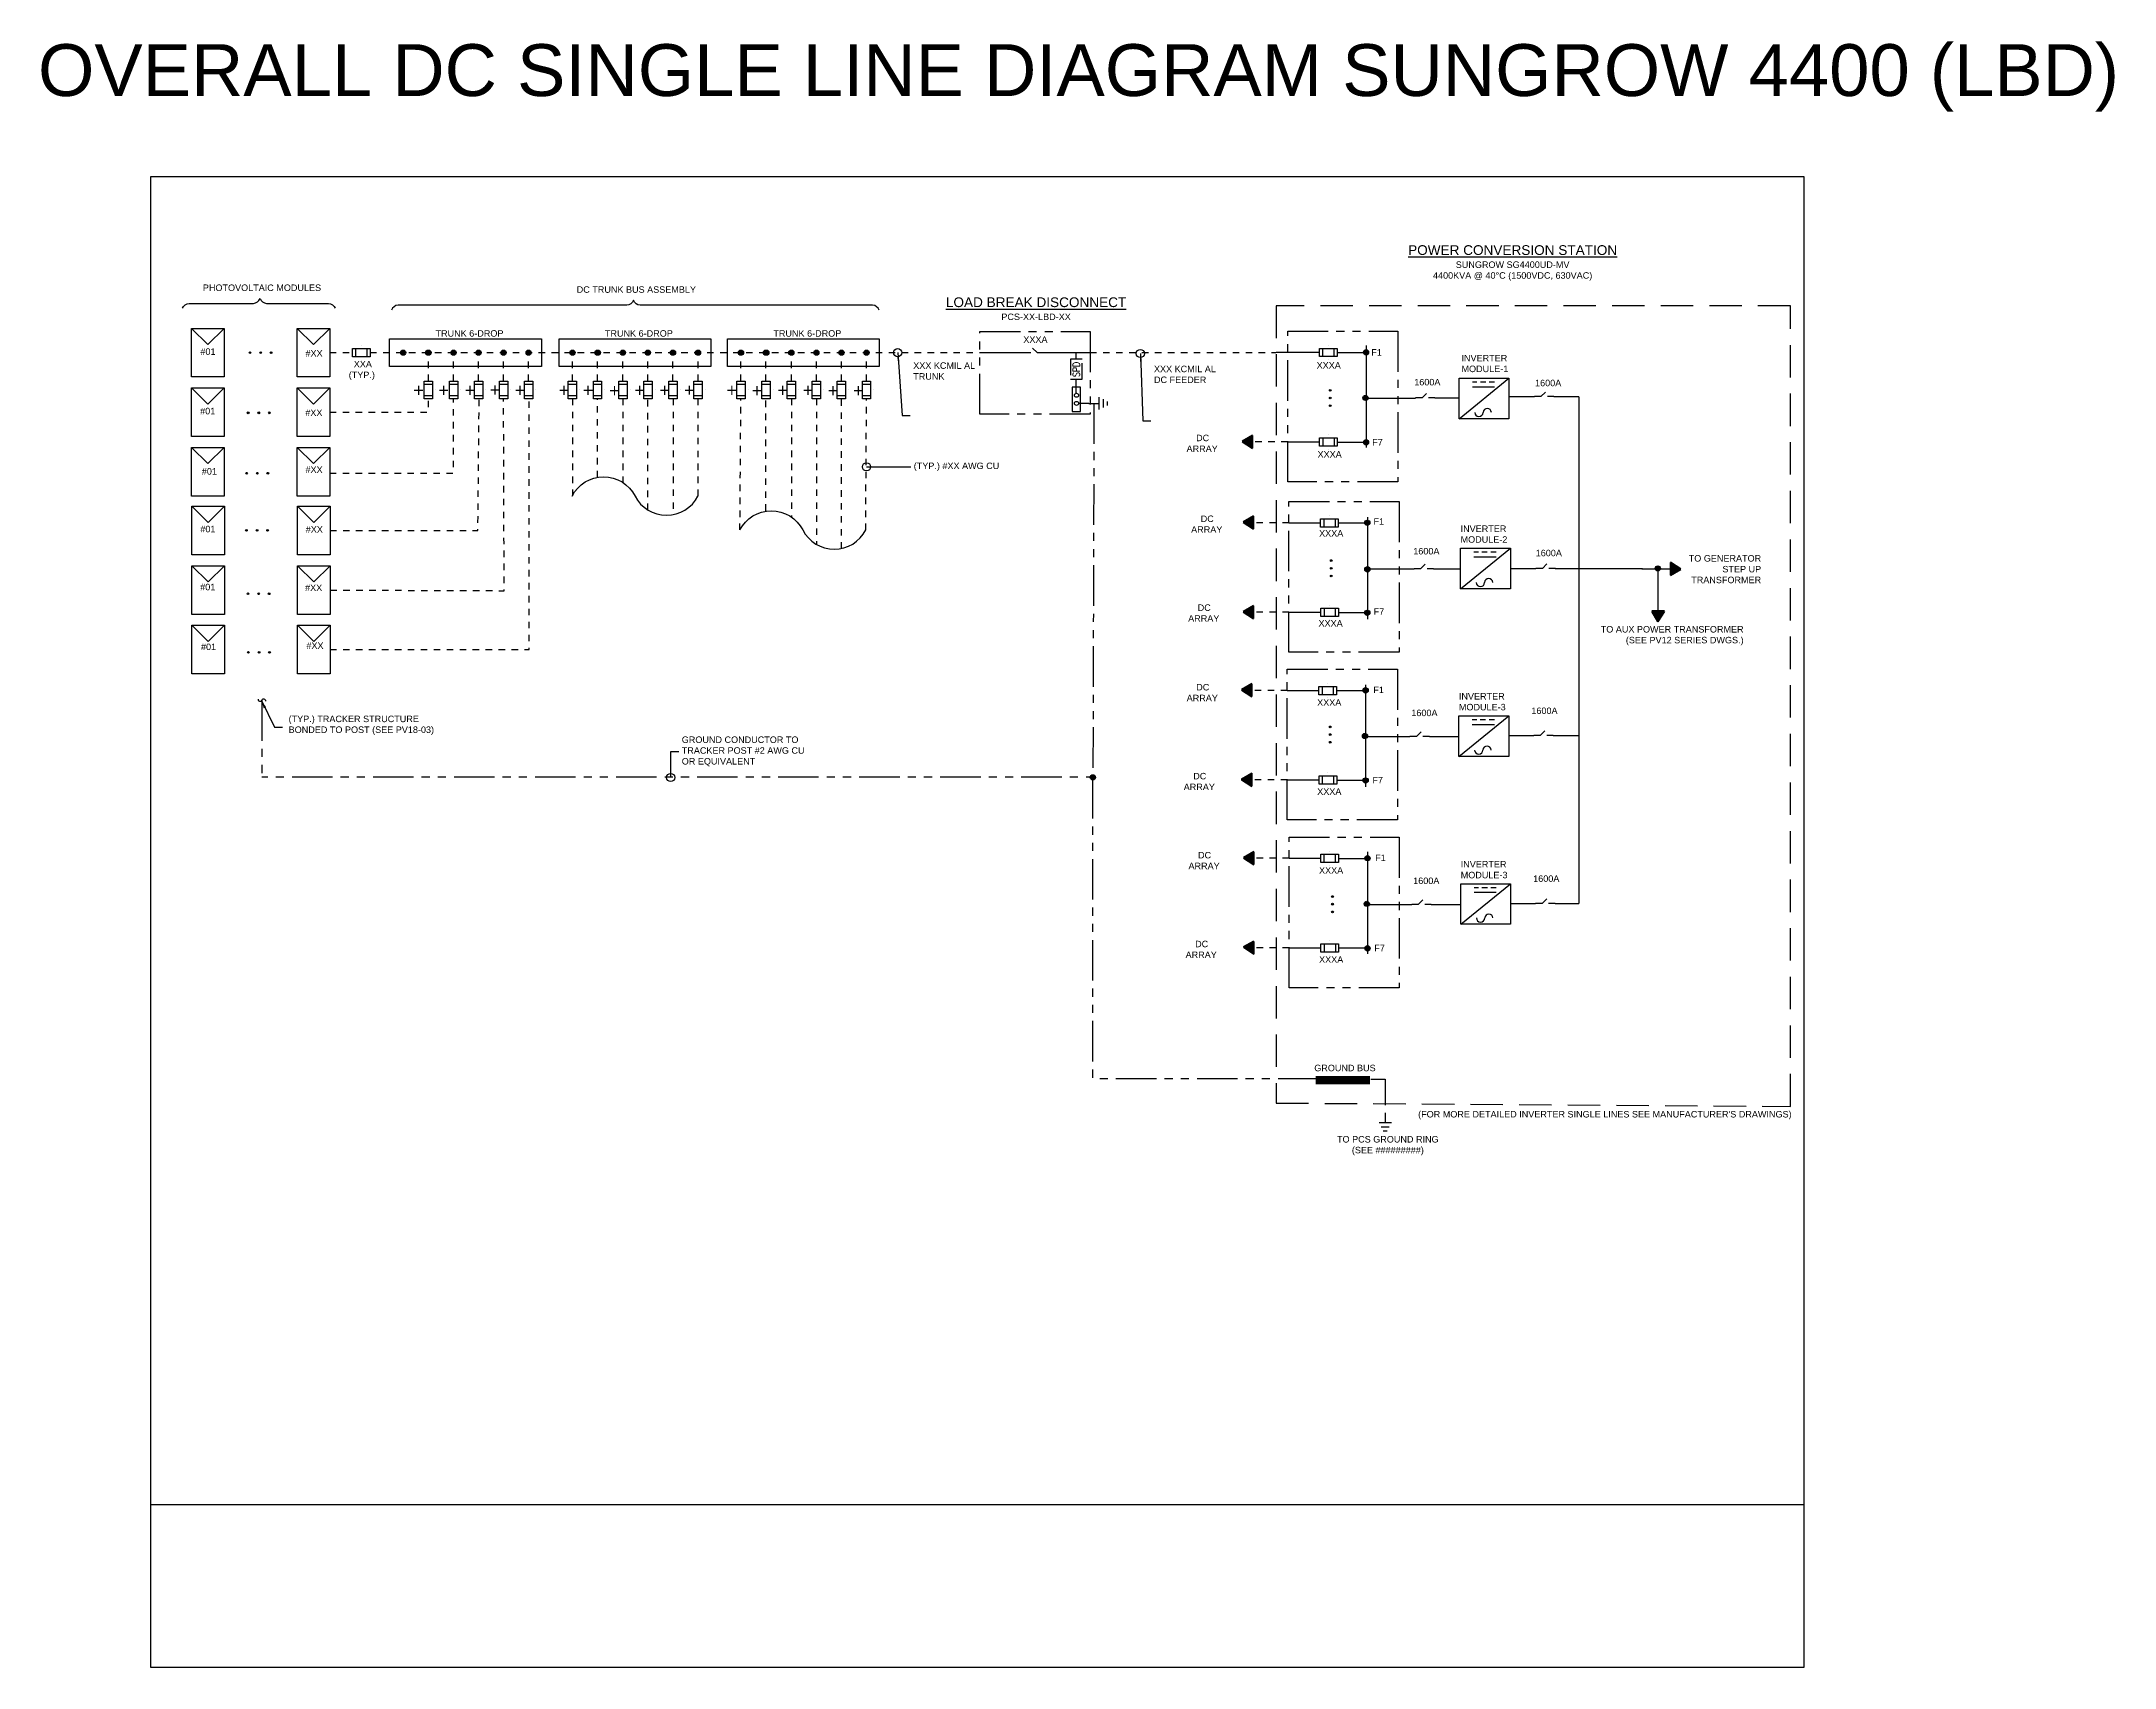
# Model space of a CAD drawing. Header units: feet. Extents: x -17 to 369, y -41 to 98.
# Drawn here: x 202.05 to 234.03, y 35.7 to 60.8 of the extents above; entities that cross this region are included whole.
import ezdxf

# ---------------------------------------------------------------- set-up
doc = ezdxf.new("R2010")
doc.units = ezdxf.units.FT
doc.header["$MEASUREMENT"] = 0
for name, pattern in [('DASHED', [0.75, 0.5, -0.25]), ('DASHED2', [0.375, 0.25, -0.125]), ('HIDDEN', [0.375, 0.25, -0.125]), ('HIDDEN4', [0.0935, 0.0625, -0.031]), ('PHANTOM2', [1.25, 0.625, -0.125, 0.125, -0.125, 0.125, -0.125])]:
    doc.linetypes.add(name, pattern=pattern)
for name, color, linetype in [('E-1LIN', 4, 'Continuous'), ('E-CABL', 133, 'HIDDEN4'), ('E-ELEC-BRDR', 171, 'DASHED2'), ('E-HVMV-EQUP', 91, 'Continuous'), ('E-LV-BUS', 32, 'Continuous'), ('E-LV-EQUP', 211, 'Continuous'), ('E-PROD-COND-06F', 4, 'Continuous'), ('E-TEXT', 7, 'Continuous'), ('G-ANNO-TEXT', 1, 'Continuous')]:
    doc.layers.add(name, color=color, linetype=linetype)
doc.layers.add('G-TABL', color=7, linetype='Continuous', lineweight=40)
doc.layers.add('PV-PCS BOUNDARY', color=224, linetype='DASHED2', lineweight=90)
doc.styles.add('FSLR_Notes', font='Simplex.shx', dxfattribs={"width": 0.8, "height": 0.109375})
doc.styles.add('NEI-A', font='arial.ttf')
doc.styles.add('T10', font='romans.shx', dxfattribs={"height": 0.1})
doc.dimstyles.new('NEI-A', dxfattribs={"dimtxt": 0.1, "dimasz": 0.125, "dimexe": 0.0625, "dimexo": 0.0625, "dimgap": 0.0625, "dimtad": 0, "dimtih": 1, "dimtoh": 1, "dimdec": 4, "dimzin": 3, "dimdsep": 46, "dimlunit": 4, "dimtxsty": 'NEI-A', "dimcen": 0, "dimadec": 0, "dimazin": 0, "dimtfac": 0.75, "dimtdec": 4, "dimtofl": 0, "dimtmove": 0, "dimatfit": 3, "dimfxl": 1, "dimfrac": 1, "dimtolj": 1, "dimtzin": 0, "dimarcsym": 0})

# ---------------------------------------------------------------- blocks, each defined once
blk = doc.blocks.new('1-LINE - FUSE')
at = {"layer": 'Defpoints', "color": 2}
for p, q in [((-0.114, 0.137), (-0.114, 0.137)), ((0.114, 0.137), (0.114, 0.137))]:
    blk.add_line(p, q, dxfattribs=at)
at = {"layer": 'E-HVMV-EQUP', "color": 0}
for p, q in [((-0.064, 0.223), (0.064, 0.223)), ((-0.064, 0.05), (0.064, 0.05))]:
    blk.add_line(p, q, dxfattribs=at)
blk.add_lwpolyline([(0.064, 0), (-0.064, 0), (-0.064, 0.273), (0.064, 0.273)], close=True, dxfattribs=at)
blk = doc.blocks.new('*U24')
at = {"layer": 'Defpoints', "color": 2}
for p, q in [((-0.137, 0.114), (-0.137, 0.114)), ((-0.137, -0.114), (-0.137, -0.114))]:
    blk.add_line(p, q, dxfattribs=at)
at = {"layer": 'E-HVMV-EQUP', "color": 0}
for p, q in [((-0.223, -0.064), (-0.223, 0.064)), ((-0.05, -0.064), (-0.05, 0.064))]:
    blk.add_line(p, q, dxfattribs=at)
blk.add_lwpolyline([(0, 0.064), (0, -0.064), (-0.273, -0.064), (-0.273, 0.064)], close=True, dxfattribs=at)
blk = doc.blocks.new('03')
at = {"linetype": 'Continuous'}
h = blk.add_hatch(color=256, dxfattribs=at)
h.dxf.hatch_style = 1
h.paths.add_polyline_path([(-0.04, 0, 1), (0.04, 0, 1)])
blk.add_circle((0, 0), 0.04, dxfattribs=at)
blk = doc.blocks.new('end break')
for centre, major_axis in [((0.016, 0.06), (-0.0162, -0.0604)), ((-0.016, -0.06), (0.0162, 0.0604))]:
    blk.add_ellipse(centre, major_axis=major_axis, ratio=0.75, start_param=3.141593, end_param=6.283185)
blk = doc.blocks.new('3-LINE - CONTINUATION SYMBOL')
at = {"layer": 'E-HVMV-EQUP', "color": 0}
blk.add_lwpolyline([(-0.1082, 0, -0.611301), (0, 0, 0.611301), (0.1082, 0)], format="xyb", dxfattribs=at)
blk = doc.blocks.new('E-005')
blk.add_line((-0.384, 0), (0.384, 0.625))
blk.add_lwpolyline([(0.384, 0), (-0.384, 0), (-0.384, 0.625), (0.384, 0.625)], close=True)
at = {"layer": 'E-TEXT'}
for p, q in [((-0.108, 0.564), (-0.177, 0.564)), ((0.163, 0.488), (-0.177, 0.488)), ((0.028, 0.564), (-0.056, 0.564)), ((0.163, 0.564), (0.082, 0.564))]:
    blk.add_line(p, q, dxfattribs=at)
for centre, start, end in [((-0.078, 0.098), 180, 0), ((0.05, 0.093), 4.1036, 175.8964)]:
    blk.add_arc(centre, 0.0642, start, end, dxfattribs=at)
blk = doc.blocks.new('E-015')
for p, q in [((0, 0), (0, -0.15625)), ((-0.09375, -0.15625), (0.09375, -0.15625)), ((-0.0625, -0.21875), (0.0625, -0.21875)), ((-0.03125, -0.28125), (0.03125, -0.28125))]:
    blk.add_line(p, q)
blk = doc.blocks.new('ARROW')
h = blk.add_hatch()
h.set_pattern_fill('ANSI31', color=256)
h.paths.add_polyline_path([(0, 0), (-0.074, -0.114), (0.066, -0.114)])
h = blk.add_hatch(color=256)
h.dxf.hatch_style = 1
h.paths.add_polyline_path([(0, 0), (-0.074, -0.114), (0.066, -0.114)])
blk.add_lwpolyline([(0, 0), (-0.074, -0.114), (0.066, -0.114), (0, 0)], close=True)
blk = doc.blocks.new('1LIN-DISCONNECT')
at = {"color": 4, "linetype": 'Continuous'}
for points in [[(0, 0), (0, -0.1)], [(0.071, -0.129), (0, -0.2), (0, -0.3)]]:
    blk.add_lwpolyline(points, dxfattribs=at)

msp = doc.modelspace()

# ---------------------------------------------------------------- hatches: boundary and pattern name
at = {"layer": 'E-PROD-COND-06F'}
for points in [[(205.254, 55.998, -1), (205.28, 55.998, -1)], [(205.419, 55.998, -1), (205.445, 55.998, -1)], [(205.58, 55.998, -1), (205.607, 55.998, -1)], [(221.932, 55.403, -1), (221.932, 55.429, -1)], [(205.225, 55.069, -1), (205.252, 55.069, -1)], [(205.39, 55.069, -1), (205.417, 55.069, -1)], [(205.552, 55.069, -1), (205.578, 55.069, -1)], [(221.932, 55.285, -1), (221.932, 55.311, -1)], [(221.932, 55.166, -1), (221.932, 55.192, -1)], [(205.203, 54.137, -1), (205.229, 54.137, -1)], [(205.368, 54.137, -1), (205.394, 54.137, -1)], [(205.529, 54.137, -1), (205.555, 54.137, -1)], [(205.199, 53.255, -1), (205.225, 53.255, -1)], [(205.364, 53.255, -1), (205.39, 53.255, -1)], [(205.525, 53.255, -1), (205.551, 53.255, -1)], [(221.947, 52.776, -1), (221.947, 52.802, -1)], [(221.947, 52.657, -1), (221.947, 52.683, -1)], [(221.947, 52.538, -1), (221.947, 52.565, -1)], [(205.223, 52.277, -1), (205.249, 52.277, -1)], [(205.388, 52.277, -1), (205.414, 52.277, -1)], [(205.549, 52.277, -1), (205.575, 52.277, -1)], [(205.229, 51.372, -1), (205.255, 51.372, -1)], [(205.394, 51.372, -1), (205.42, 51.372, -1)], [(205.555, 51.372, -1), (205.581, 51.372, -1)], [(221.932, 50.209, -1), (221.932, 50.235, -1)], [(221.932, 50.09, -1), (221.932, 50.117, -1)], [(221.932, 49.972, -1), (221.932, 49.998, -1)], [(221.967, 47.591, -1), (221.967, 47.617, -1)], [(221.967, 47.472, -1), (221.967, 47.499, -1)], [(221.967, 47.354, -1), (221.967, 47.38, -1)]]:
    msp.add_hatch(color=7, dxfattribs=at).paths.add_polyline_path(points)

# ---------------------------------------------------------------- linework, layer by layer
for points in [[(203.737, 58.715), (229.237, 58.715), (229.237, 35.704), (203.737, 35.704)], [(218.078, 55.091), (218.078, 55.466), (217.953, 55.466), (217.953, 55.091)]]:
    msp.add_lwpolyline(points, close=True)
for centre in [(218.018, 55.34), (218.018, 55.215)]:
    msp.add_circle(centre, 0.0312)
at = {"layer": 'E-1LIN', "linetype": 'HIDDEN', "flags": 128}
for points in [[(218.015, 55.899), (218.015, 55.998)], [(218.015, 55.372), (218.015, 55.588)], [(218.208, 55.215), (218.049, 55.215)]]:
    msp.add_lwpolyline(points, dxfattribs=at)
at = {"layer": 'E-1LIN', "linetype": 'HIDDEN'}
msp.add_lwpolyline([(217.927, 55.899), (217.927, 55.588), (218.104, 55.588), (218.104, 55.899)], close=True, dxfattribs=at)
at = {"layer": 'E-CABL', "flags": 128}
for points in [[(206.497, 55.998), (206.847, 55.998)], [(207.12, 55.998), (216.527, 55.998)], [(208.02, 55.56), (208.02, 55.998)], [(208.407, 55.56), (208.407, 55.998)], [(208.407, 55.56), (208.407, 55.998)], [(208.793, 55.56), (208.793, 55.998)], [(209.179, 55.56), (209.179, 55.998)], [(209.565, 55.56), (209.565, 55.998)], [(210.242, 55.56), (210.242, 55.998)], [(210.628, 55.56), (210.628, 55.998)], [(210.628, 55.56), (210.628, 55.998)], [(211.02, 55.56), (211.02, 55.998)], [(211.02, 55.56), (211.02, 55.998)], [(211.406, 55.56), (211.406, 55.998)], [(211.792, 55.56), (211.792, 55.998)], [(212.179, 55.56), (212.179, 55.998)], [(212.841, 55.56), (212.841, 55.998)], [(213.227, 55.56), (213.227, 55.998)], [(213.227, 55.56), (213.227, 55.998)], [(213.619, 55.56), (213.619, 55.998)], [(213.619, 55.56), (213.619, 55.998)], [(214.005, 55.56), (214.005, 55.998)], [(214.392, 55.56), (214.392, 55.998)], [(214.778, 55.56), (214.778, 55.998)], [(218.228, 55.998), (221.092, 56.001)], [(206.497, 54.138), (208.407, 54.138), (208.407, 55.286)], [(206.497, 55.079), (208.02, 55.079), (208.02, 55.286)], [(206.502, 53.253), (208.783, 53.253), (208.802, 55.286)], [(206.502, 51.416), (209.574, 51.416), (209.574, 55.286)], [(206.506, 52.334), (209.188, 52.324), (209.179, 55.286)], [(210.242, 55.286), (210.242, 53.785)], [(210.628, 54.072), (210.628, 55.286)], [(211.02, 55.286), (211.02, 53.991)], [(211.406, 53.568), (211.406, 55.286)], [(211.793, 55.286), (211.793, 53.494)], [(212.179, 53.785), (212.179, 55.286)], [(212.825, 53.261), (212.825, 53.261), (212.84, 55.286)], [(213.226, 53.557), (213.226, 55.286)], [(213.619, 55.286), (213.619, 53.461)], [(214.005, 55.286), (214.005, 53.038)], [(214.392, 52.975), (214.392, 55.286)], [(214.766, 53.261), (214.778, 55.286)], [(221.276, 54.621), (220.702, 54.621)], [(221.294, 53.373), (220.721, 53.373)], [(221.294, 51.991), (220.721, 51.991)], [(221.268, 50.786), (220.694, 50.786)], [(221.268, 49.404), (220.694, 49.404)], [(221.296, 48.195), (220.722, 48.195)], [(221.296, 46.812), (220.722, 46.812)]]:
    msp.add_lwpolyline(points, dxfattribs=at)
at = {"layer": 'E-ELEC-BRDR', "linetype": 'DASHED'}
msp.add_lwpolyline([(229.031, 44.365), (229.031, 56.723), (221.097, 56.723), (221.097, 44.417)], close=True, dxfattribs=at)
at = {"layer": 'E-LV-BUS', "flags": 128}
for points in [[(216.527, 55.998), (217.212, 55.998)], [(217.512, 55.998), (218.228, 55.998)], [(221.097, 56.003), (221.764, 56.003)], [(222.037, 56), (222.485, 56)], [(222.489, 56.107), (222.489, 54.533)], [(222.489, 55.297), (223.248, 55.297)], [(223.548, 55.298), (223.92, 55.298)], [(224.688, 55.319), (225.082, 55.319)], [(225.382, 55.319), (225.769, 55.319)], [(225.769, 55.318), (225.769, 52.682)], [(221.276, 54.621), (221.768, 54.621)], [(222.041, 54.618), (222.489, 54.618)], [(222.505, 53.457), (222.505, 51.883)], [(221.294, 53.373), (221.783, 53.373)], [(222.056, 53.371), (222.504, 53.371)], [(222.504, 52.661), (223.227, 52.661)], [(223.527, 52.661), (223.943, 52.661)], [(224.711, 52.666), (225.105, 52.666)], [(225.404, 52.666), (225.768, 52.666)], [(225.769, 52.682), (225.769, 47.498)], [(225.769, 52.665), (226.75, 52.665)], [(226.737, 52.661), (227.226, 52.661)], [(226.984, 52.699), (226.984, 51.926)], [(221.298, 51.991), (221.787, 51.991)], [(222.06, 51.988), (222.508, 51.988)], [(222.478, 50.871), (222.478, 49.297)], [(221.268, 50.786), (221.756, 50.786)], [(222.03, 50.783), (222.478, 50.783)], [(222.458, 50.075), (223.162, 50.075)], [(223.462, 50.075), (223.917, 50.075)], [(224.685, 50.089), (225.072, 50.089)], [(225.372, 50.089), (225.769, 50.089)], [(221.272, 49.404), (221.76, 49.404)], [(222.033, 49.401), (222.482, 49.401)], [(222.505, 48.294), (222.505, 46.72)], [(221.296, 48.195), (221.785, 48.195)], [(222.058, 48.192), (222.506, 48.192)], [(222.486, 47.483), (223.191, 47.483)], [(223.491, 47.483), (223.945, 47.483)], [(224.713, 47.498), (225.101, 47.498)], [(225.401, 47.498), (225.769, 47.498)], [(221.3, 46.812), (221.789, 46.812)], [(222.062, 46.81), (222.51, 46.81)]]:
    msp.add_lwpolyline(points, dxfattribs=at)
at = {"layer": 'E-LV-EQUP', "flags": 128}
for points in [[(204.367, 56.373), (204.617, 56.123), (204.867, 56.373), (204.867, 55.623), (204.367, 55.623), (204.367, 56.373), (204.867, 56.373)], [(205.997, 56.373), (206.247, 56.123), (206.497, 56.373), (206.497, 55.623), (205.997, 55.623), (205.997, 56.373), (206.497, 56.373)], [(204.367, 55.454), (204.617, 55.204), (204.867, 55.454), (204.867, 54.704), (204.367, 54.704), (204.367, 55.454), (204.867, 55.454)], [(205.997, 55.454), (206.247, 55.204), (206.497, 55.454), (206.497, 54.704), (205.997, 54.704), (205.997, 55.454), (206.497, 55.454)], [(204.367, 54.535), (204.617, 54.285), (204.867, 54.535), (204.867, 53.785), (204.367, 53.785), (204.367, 54.535), (204.867, 54.535)], [(205.997, 54.535), (206.247, 54.285), (206.497, 54.535), (206.497, 53.785), (205.997, 53.785), (205.997, 54.535), (206.497, 54.535)], [(204.372, 53.628), (204.622, 53.378), (204.872, 53.628), (204.872, 52.878), (204.372, 52.878), (204.372, 53.628), (204.872, 53.628)], [(206.002, 53.628), (206.252, 53.378), (206.502, 53.628), (206.502, 52.878), (206.002, 52.878), (206.002, 53.628), (206.502, 53.628)], [(204.372, 52.709), (204.622, 52.459), (204.872, 52.709), (204.872, 51.959), (204.372, 51.959), (204.372, 52.709), (204.872, 52.709)], [(206.002, 52.709), (206.252, 52.459), (206.502, 52.709), (206.502, 51.959), (206.002, 51.959), (206.002, 52.709), (206.502, 52.709)], [(204.372, 51.791), (204.622, 51.541), (204.872, 51.791), (204.872, 51.041), (204.372, 51.041), (204.372, 51.791), (204.872, 51.791)], [(206.002, 51.791), (206.252, 51.541), (206.502, 51.791), (206.502, 51.041), (206.002, 51.041), (206.002, 51.791), (206.502, 51.791)]]:
    msp.add_lwpolyline(points, dxfattribs=at)
for points in [[(207.421, 56.211), (209.762, 56.211), (209.762, 55.785), (207.421, 55.785)], [(210.035, 56.211), (212.375, 56.211), (212.375, 55.785), (210.035, 55.785)], [(212.634, 56.211), (214.974, 56.211), (214.974, 55.785), (212.634, 55.785)]]:
    msp.add_lwpolyline(points, close=True, dxfattribs=at)
at = {"layer": 'E-LV-EQUP', "linetype": 'PHANTOM2', "flags": 128}
for points in [[(218.286, 55.216), (218.271, 49.447), (218.271, 49.447), (205.451, 49.447)], [(205.451, 50.634), (205.451, 49.446)], [(221.752, 44.789), (221.752, 44.789), (218.271, 44.789), (218.271, 49.447)], [(222.558, 44.784), (222.781, 44.784), (222.781, 44.265)]]:
    msp.add_lwpolyline(points, dxfattribs=at)
at = {"layer": 'E-PROD-COND-06F', "color": 8, "linetype": 'PHANTOM2'}
for points in [[(216.527, 56.323), (218.228, 56.323), (218.228, 55.047), (216.527, 55.047)], [(221.276, 56.328), (222.976, 56.328), (222.976, 54.005), (221.276, 54.005)], [(221.294, 53.699), (222.995, 53.699), (222.995, 51.375), (221.294, 51.375)], [(221.268, 51.112), (222.968, 51.112), (222.968, 48.788), (221.268, 48.788)], [(221.296, 48.52), (222.997, 48.52), (222.997, 46.197), (221.296, 46.197)]]:
    msp.add_lwpolyline(points, close=True, dxfattribs=at)
at = {"layer": 'E-PROD-COND-06F', "const_width": 0.13}
msp.add_lwpolyline([(221.707, 44.771), (222.545, 44.771)], dxfattribs=at)
at = {"layer": 'E-PROD-COND-06F', "color": 7}
for centre in [(205.267, 55.998), (205.432, 55.998), (205.593, 55.998), (221.932, 55.416), (205.239, 55.069), (205.403, 55.069), (205.565, 55.069), (221.932, 55.298), (221.932, 55.179), (205.216, 54.137), (205.381, 54.137), (205.542, 54.137), (205.212, 53.255), (205.377, 53.255), (205.538, 53.255), (221.947, 52.789), (221.947, 52.67), (221.947, 52.551), (205.236, 52.277), (205.401, 52.277), (205.562, 52.277), (205.242, 51.372), (205.407, 51.372), (205.568, 51.372), (221.932, 50.222), (221.932, 50.104), (221.932, 49.985), (221.967, 47.604), (221.967, 47.486), (221.967, 47.367)]:
    msp.add_circle(centre, 0.0131, dxfattribs=at)
at = {"layer": 'G-ANNO-TEXT'}
msp.add_lwpolyline([(203.737, 58.715), (229.237, 58.715), (229.237, 38.215), (203.737, 38.215)], close=True, dxfattribs=at)
at = {"layer": 'G-ANNO-TEXT', "flags": 128}
for points in [[(204.227, 56.682, -0.298343), (204.33, 56.758), (205.319, 56.758, 0.298343), (205.422, 56.834, 0.298343), (205.524, 56.758), (206.477, 56.758, -0.298343), (206.58, 56.682)], [(214.974, 56.654, 0.298343), (214.871, 56.73), (211.285, 56.73, -0.298343), (211.182, 56.806, -0.298343), (211.079, 56.73), (207.552, 56.73, 0.298343), (207.449, 56.654)]]:
    msp.add_lwpolyline(points, format="xyb", dxfattribs=at)

# ---------------------------------------------------------------- block references
at = {"xscale": 8.972762316823077, "yscale": 8.972762316823077, "zscale": 8.972762316823077}
for p in [(211.207, 53.785), (213.795, 53.261)]:
    msp.add_blockref('3-LINE - CONTINUATION SYMBOL', p, dxfattribs=at)
at = {"layer": 'E-1LIN', "rotation": 90}
msp.add_blockref('1LIN-DISCONNECT', (217.212, 55.998), dxfattribs=at)
at = {"layer": 'E-1LIN', "xscale": -1}
for name, p, rotation in [('1LIN-DISCONNECT', (223.548, 55.298), 270), ('1LIN-DISCONNECT', (225.382, 55.319), 270), ('E-015', (218.208, 55.215), 90), ('1LIN-DISCONNECT', (223.527, 52.661), 270), ('1LIN-DISCONNECT', (225.405, 52.666), 270), ('1LIN-DISCONNECT', (223.462, 50.075), 270), ('1LIN-DISCONNECT', (225.372, 50.089), 270), ('1LIN-DISCONNECT', (223.491, 47.483), 270), ('1LIN-DISCONNECT', (225.401, 47.498), 270)]:
    msp.add_blockref(name, p, dxfattribs=dict(at, rotation=rotation))
at = {"layer": 'E-1LIN'}
for p in [(224.304, 54.978), (224.327, 52.354), (224.301, 49.767), (224.329, 47.176)]:
    msp.add_blockref('E-005', p, dxfattribs=at)
at = {"layer": 'E-1LIN', "xscale": -1}
msp.add_blockref('E-015', (222.781, 44.265), dxfattribs=at)
at = {"layer": 'E-HVMV-EQUP', "zscale": 2, "rotation": 270}
for p in [(207.629, 55.998), (208.015, 55.998), (208.02, 55.998), (208.407, 55.998), (208.407, 55.998), (208.793, 55.998), (209.179, 55.998), (209.565, 55.998), (210.242, 55.998), (210.628, 55.998), (210.634, 55.998), (211.02, 55.998), (211.02, 55.998), (211.406, 55.998), (211.792, 55.998), (212.179, 55.998), (212.841, 55.998), (213.227, 55.998), (213.233, 55.998), (213.619, 55.998), (213.619, 55.998), (214.005, 55.998), (214.392, 55.998), (214.778, 55.998), (222.485, 56.003), (222.476, 55.299), (222.485, 54.613), (222.504, 53.373), (222.505, 52.653), (226.986, 52.668), (222.504, 51.983), (222.478, 50.786), (222.468, 50.082), (218.27, 49.443), (222.478, 49.396), (222.506, 48.195), (222.496, 47.491), (222.506, 46.805)]:
    msp.add_blockref('03', p, dxfattribs=at)
at = {"layer": 'E-LV-EQUP', "rotation": 270}
for name, p in [('1-LINE - FUSE', (206.847, 55.998)), ('1-LINE - FUSE', (221.764, 56)), ('*U24', (208.02, 55.286)), ('*U24', (208.407, 55.286)), ('*U24', (208.793, 55.286)), ('*U24', (209.179, 55.286)), ('*U24', (209.565, 55.286)), ('*U24', (210.242, 55.286)), ('*U24', (210.628, 55.286)), ('*U24', (211.02, 55.286)), ('*U24', (211.406, 55.286)), ('*U24', (211.793, 55.286)), ('*U24', (212.179, 55.286)), ('*U24', (212.84, 55.286)), ('*U24', (213.226, 55.286)), ('*U24', (213.619, 55.286)), ('*U24', (214.005, 55.286)), ('*U24', (214.392, 55.286)), ('*U24', (214.778, 55.286)), ('1-LINE - FUSE', (221.768, 54.618)), ('1-LINE - FUSE', (221.783, 53.371)), ('1-LINE - FUSE', (221.787, 51.988)), ('1-LINE - FUSE', (221.756, 50.783)), ('1-LINE - FUSE', (221.76, 49.401)), ('1-LINE - FUSE', (221.785, 48.192)), ('1-LINE - FUSE', (221.789, 46.81))]:
    msp.add_blockref(name, p, dxfattribs=at)
at = {"layer": 'E-LV-EQUP', "xscale": 0.5000000033, "yscale": 0.5000000033, "zscale": 0.5000000033, "rotation": 90}
msp.add_blockref('end break', (205.451, 50.634), dxfattribs=at)
at = {"layer": 'PV-PCS BOUNDARY', "xscale": 1.39854621569094, "yscale": 1.39854621569094, "zscale": 1.39854621569094}
for p, rotation in [((220.572, 54.628), 89.99999999999999), ((220.591, 53.381), 89.99999999999999), ((227.343, 52.655), 270), ((220.591, 51.998), 89.99999999999999), ((226.987, 51.847), 180), ((220.564, 50.794), 89.99999999999999), ((220.564, 49.411), 89.99999999999999), ((220.593, 48.202), 89.99999999999999), ((220.593, 46.82), 89.99999999999999)]:
    msp.add_blockref('ARROW', p, dxfattribs=dict(at, rotation=rotation))

# ---------------------------------------------------------------- texts
at = {"layer": 'Defpoints', "color": 1, "insert": (218.049, 59.718), "char_height": 0.8, "attachment_point": 8, "style": 'NEI-A'}
msp.add_mtext('OVERALL DC SINGLE LINE DIAGRAM SUNGROW 4400 (LBD)', dxfattribs=at)
at = {"layer": 'G-ANNO-TEXT', "style": 'NEI-A'}
for s, insert, char_height, width, attachment_point in [('{\\LPOWER CONVERSION STATION\\P\\H0.66667x;\\lSUNGROW SG4400UD-MV\\P4400KVA @ 40%%DC (1500VDC, 630VAC)}', (224.746, 57.656), 0.15, 4.41461, 2), ('PHOTOVOLTAIC MODULES', (206.364, 56.999), 0.1, 1.81785, 6), ('DC TRUNK BUS ASSEMBLY', (212.147, 56.971), 0.1, 1.93286, 6), ('\\pt0.5;TRUNK 6-DROP', (209.177, 56.294), 0.1, 1.14384, 6), ('TRUNK 6-DROP', (211.79, 56.294), 0.1, 1.14384, 6), ('TRUNK 6-DROP', (214.389, 56.294), 0.1, 1.14384, 6), ('\\A1;\\pi0.12608;#01 ', (204.376, 56.013), 0.1, 0.45816, 4), ('\\A1;\\pi0.09821;#XX ', (206.025, 55.987), 0.1, 0.45816, 4), ('\\A1;\\pi0.18661;XXXA', (217.011, 56.199), 0.1, 0.74552, 4), ('\\A1;F1', (222.566, 56.002), 0.1, 0.67126, 4), ('\\A1;XXA\\P\\pi-0.07736;(TYP.)', (206.868, 55.723), 0.1, 0.23531, 4), ('XXX KCMIL AL^JTRUNK', (215.499, 55.714), 0.1, 0.98111, 4), ('XXX KCMIL AL\\PDC FEEDER', (219.213, 55.662), 0.1, 0.97551, 4), ('\\A1;\\pi0.14948;XXXA', (221.573, 55.802), 0.1, 0.67126, 4), ('\\A1;INVERTER MODULE-1', (223.957, 55.83), 0.1, 0.70557, 4), ('+', (207.786, 55.52), 0.2, 0.25669, 1), ('+', (208.172, 55.52), 0.2, 0.25669, 1), ('+', (208.581, 55.52), 0.2, 0.25669, 1), ('+', (208.964, 55.524), 0.2, 0.25669, 1), ('+', (209.352, 55.518), 0.2, 0.25669, 1), ('+', (210.029, 55.518), 0.2, 0.25669, 1), ('+', (210.402, 55.518), 0.2, 0.25669, 1), ('+', (210.809, 55.516), 0.2, 0.25669, 1), ('+', (211.198, 55.52), 0.2, 0.25669, 1), ('+', (211.584, 55.519), 0.2, 0.25669, 1), ('+', (211.962, 55.522), 0.2, 0.25669, 1), ('+', (212.619, 55.52), 0.2, 0.25669, 1), ('+', (213.008, 55.516), 0.2, 0.25669, 1), ('+', (213.403, 55.518), 0.2, 0.25669, 1), ('+', (213.793, 55.52), 0.2, 0.25669, 1), ('+', (214.179, 55.516), 0.2, 0.25669, 1), ('+', (214.57, 55.516), 0.2, 0.25669, 1), ('\\A1;\\pi0.14115;1600A', (223.087, 55.542), 0.1, 0.67126, 4), ('\\A1;\\pi0.14115;1600A', (224.951, 55.529), 0.1, 0.67126, 4), ('\\A1;\\pi0.12608;#01 ', (204.372, 55.096), 0.1, 0.45816, 4), ('\\A1;\\pi0.09821;#XX ', (206.022, 55.07), 0.1, 0.45816, 4), ('\\A1;\\pi0.02492;DC\\P\\pi-0.12245;ARRAY ', (219.838, 54.598), 0.1, 0.23531, 4), ('\\A1;\\pi0.14948;XXXA', (221.587, 54.428), 0.1, 0.67126, 4), ('\\A1;F7', (222.579, 54.614), 0.1, 0.67126, 4), ('\\A1;\\pi0.12608;#01 ', (204.398, 54.165), 0.1, 0.45816, 4), ('\\A1;\\pi0.09821;#XX ', (206.025, 54.192), 0.1, 0.45816, 4), ('(TYP.) #XX AWG CU', (215.507, 54.236), 0.1, 1.30925, 4), ('\\A1;\\pi0.02492;DC\\P\\pi-0.12245;ARRAY ', (219.909, 53.351), 0.1, 0.23531, 4), ('\\A1;F1', (222.6, 53.393), 0.1, 0.67126, 4), ('\\A1;\\pi0.12608;#01 ', (204.375, 53.275), 0.1, 0.45816, 4), ('\\A1;\\pi0.09821;#XX ', (206.029, 53.27), 0.1, 0.45816, 4), ('\\A1;\\pi0.14948;XXXA', (221.611, 53.209), 0.1, 0.67126, 4), ('\\A1;INVERTER MODULE-2', (223.943, 53.197), 0.1, 0.70557, 4), ('\\A1;\\pi0.14115;1600A', (223.072, 52.933), 0.1, 0.67126, 4), ('\\A1;\\pi0.14115;1600A', (224.961, 52.905), 0.1, 0.67126, 4), ('TO GENERATOR STEP UP TRANSFORMER', (228.58, 52.656), 0.1, 1.18112, 6), ('\\A1;\\pi0.12608;#01 ', (204.373, 52.38), 0.1, 0.45816, 4), ('\\A1;\\pi0.09821;#XX ', (206.019, 52.369), 0.1, 0.45816, 4), ('\\A1;\\pi0.02492;DC\\P\\pi-0.12245;ARRAY ', (219.863, 51.979), 0.1, 0.23531, 4), ('\\A1;\\pi0.14948;XXXA', (221.602, 51.82), 0.1, 0.67126, 4), ('\\A1;F7', (222.602, 52.002), 0.1, 0.67126, 4), ('\\A1;\\pi0.12608;#01 ', (204.385, 51.457), 0.1, 0.45816, 4), ('\\A1;\\pi0.09821;#XX ', (206.039, 51.476), 0.1, 0.45816, 4), ('TO AUX POWER TRANSFORMER (SEE PV12 SERIES DWGS.)', (228.309, 51.63), 0.1, 2.20346, 6), ('\\A1;\\pi0.02492;DC\\P\\pi-0.12245;ARRAY ', (219.84, 50.751), 0.1, 0.23531, 4), ('\\A1;\\pi0.14948;XXXA', (221.581, 50.598), 0.1, 0.67126, 4), ('\\A1;F1', (222.597, 50.793), 0.1, 0.67126, 4), ('\\A1;INVERTER MODULE-3', (223.917, 50.61), 0.1, 0.70557, 4), ('(TYP.) TRACKER STRUCTURE BONDED TO POST (SEE PV18-03)', (205.863, 50.247), 0.1, 2.53409, 4), ('\\A1;\\pi0.14115;1600A', (223.042, 50.437), 0.1, 0.67126, 4), ('\\A1;\\pi0.14115;1600A', (224.894, 50.47), 0.1, 0.67126, 4), ('GROUND CONDUCTOR TO  TRACKER POST #2 AWG CU OR EQUIVALENT', (211.928, 49.844), 0.1, 1.95913, 4), ('\\A1;\\pi0.02492;DC\\P\\pi-0.12245;ARRAY ', (219.794, 49.379), 0.1, 0.23531, 4), ('\\A1;\\pi0.14948;XXXA', (221.582, 49.223), 0.1, 0.67126, 4), ('\\A1;F7', (222.583, 49.401), 0.1, 0.67126, 4), ('\\A1;\\pi0.02492;DC\\P\\pi-0.12245;ARRAY ', (219.868, 48.159), 0.1, 0.23531, 4), ('\\A1;\\pi0.14948;XXXA', (221.61, 48.007), 0.1, 0.67126, 4), ('\\A1;F1', (222.625, 48.202), 0.1, 0.67126, 4), ('\\A1;INVERTER MODULE-3', (223.945, 48.018), 0.1, 0.70557, 4), ('\\A1;\\pi0.14115;1600A', (223.071, 47.846), 0.1, 0.67126, 4), ('\\A1;\\pi0.14115;1600A', (224.922, 47.879), 0.1, 0.67126, 4), ('\\A1;\\pi0.02492;DC\\P\\pi-0.12245;ARRAY ', (219.823, 46.788), 0.1, 0.23531, 4), ('\\A1;F7', (222.612, 46.81), 0.1, 0.67126, 4), ('\\A1;\\pi0.14948;XXXA', (221.611, 46.632), 0.1, 0.67126, 4), ('\\A1;\\pi0.05081;GROUND BUS', (221.635, 44.957), 0.1, 1.03381, 4), ('\\A1;\\pi0.50753;TO PCS GROUND RING \\P\\pi0.73686;(SEE #########)', (221.529, 43.759), 0.1, 2.57086, 4)]:
    msp.add_mtext(s, dxfattribs=dict(at, insert=insert, char_height=char_height, width=width, attachment_point=attachment_point))
at = {"layer": 'G-ANNO-TEXT', "char_height": 0.15, "attachment_point": 2, "style": 'NEI-A'}
for s, insert in [('{\\LLOAD BREAK DISCONNECT\\P\\H0.66667x;\\lPCS-XX-LBD-XX}', (217.394, 56.851)), ("{\\H0.66667x;(FOR MORE DETAILED INVERTER SINGLE LINES SEE MANUFACTURER'S DRAWINGS)}", (226.169, 44.294))]:
    msp.add_mtext(s, dxfattribs=dict(at, insert=insert))
at = {"layer": 'G-TABL', "insert": (217.961, 55.855), "char_height": 0.1094, "attachment_point": 3, "rotation": 90, "style": 'FSLR_Notes'}
msp.add_mtext_dynamic_manual_height_columns('SPD', width=0.02378, gutter_width=0.547, heights=[0], dxfattribs=at)

# ---------------------------------------------------------------- leaders
at = {"layer": 'G-ANNO-TEXT', "annotation_type": 0, "has_hookline": 1, "hookline_direction": 0}
for points, override, text_width in [([(215.259, 55.998), (215.327, 55.027), (215.452, 55.027)], {"dimgap": 0.046875, "dimtad": 0, "dimtxsty": 'T10', "dimldrblk": 'DotBlank'}, 0.949), ([(219.003, 55.985), (219.041, 54.947), (219.166, 54.947)], {"dimgap": 0.046875, "dimtad": 0, "dimtxsty": 'T10', "dimldrblk": 'DotBlank'}, 0.949), ([(214.778, 54.236), (215.46, 54.236)], {"dimgap": 0.046875, "dimtad": 0, "dimtxsty": 'T10', "dimldrblk": 'DotBlank'}, 1.3), ([(205.442, 50.631), (205.644, 50.217), (205.769, 50.217)], {"dimgap": 0.046875, "dimtad": 0, "dimtxsty": 'T10'}, 2.228), ([(211.757, 49.441), (211.757, 49.844), (211.882, 49.844)], {"dimgap": 0.046875, "dimtad": 0, "dimtxsty": 'T10', "dimldrblk": 'DotBlank'}, 1.879)]:
    msp.add_leader(points, dimstyle='NEI-A', override=override, dxfattribs=dict(at, text_width=text_width))

doc.saveas('drawing.dxf')
